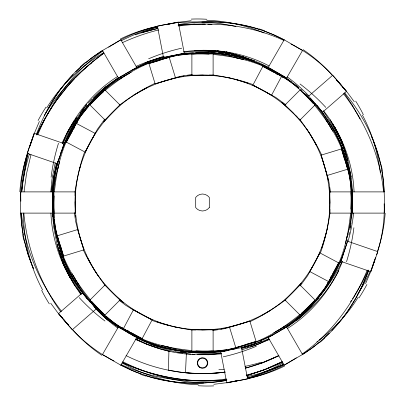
<?xml version="1.0" encoding="UTF-8"?>
<svg xmlns="http://www.w3.org/2000/svg" width="405" height="405" viewBox="0 0 405 405"><rect width="100%" height="100%" fill="white"/><g stroke="black" fill="none" stroke-linecap="round" stroke-linejoin="round"><path stroke-width="0.61" d="M75.127 195.787L75.158 191.889L53.931 191.889L54.113 217.718M329.873 209.213L329.842 213.111L351.069 213.111L351.069 191.889C350.938 180.817 348.467 169.898 344.928 159.454M52.584 194.273L52.604 191.889A150.528 150.528 0 0 1 58.771 158.714M150.007 345.333L160.421 348.902L168.92 351.175L168.399 370.185L180.038 372.139L190.811 373.218M52.427 191.889L53.764 177.147L56.371 163.235M179.85 352.234L186.396 352.983L185.5 372.772L199.483 373.592M50.812 191.889L51.972 179.288L55.252 162.82M52.604 197.341L53.516 187.247L55.039 177.162M352.396 207.659L351.484 217.753L349.96 227.838M54.083 195.974C52.68 212.681 54.432 229.711 60.072 245.546M350.917 209.026C351.879 195.711 351.429 182.098 347.677 169.209L341.471 148.913L321.175 155.12L328.566 179.835L330.576 192.334M24.037 191.889L26.502 173.76L30.988 154.654M54.462 191.58C56.958 167.052 62.613 141.978 77.644 121.854M350.538 213.42C348.042 237.948 342.387 263.022 327.356 283.146M21.566 191.889C22.812 179.056 25.48 166.364 29.413 154.087M24.346 174.661L24.482 173.441M21.708 191.322L22.088 187.925M24.558 172.834L26.143 162.567L28.183 153.07M22.164 187.358L23.242 179.992M75.001 191.955C77.006 178.453 79.901 165.007 84.549 152.148M329.999 213.045C327.994 226.547 325.099 239.993 320.451 252.852M23.343 179.425L24.751 172.064M53.637 177.886L53.961 176.215M54.083 175.659L57.834 161.377M327.164 229.412L327.422 228.349M326.896 230.47L321.904 247.688M79.208 170.323L79.491 169.285M79.785 168.247L80.074 167.214M58.73 165.372C54.017 180.458 52.291 196.465 54.088 212.19M346.27 239.628C350.983 224.542 352.709 208.535 350.912 192.81M30.37 144.909L33.772 134.683M374.63 260.091L371.228 270.317M376.701 254.73C381.981 238.327 384.871 221.044 384.148 203.786M33.944 134.232L39.391 121.409M371.056 270.768L365.609 283.591M31.777 140.662C24.219 159.853 20.017 180.544 20.852 201.214M36.47 134.227C45.821 108.818 60.583 85.075 80.767 66.855M368.53 270.773C359.179 296.182 344.417 319.925 324.233 338.145M373.223 264.338L374.939 259.838M368.56 270.55L362.05 286.143L355.868 298.029M60.593 153.298L62.031 149.577M342.969 255.423L343.582 253.829M62.491 143.699C73.229 116.321 92.624 92.279 117.526 76.545M342.508 261.301C331.771 288.679 312.376 312.721 287.474 328.455M62.248 149.05C71.913 125.378 86.923 103.877 105.821 86.65M342.751 255.95C332.925 279.997 317.601 301.826 298.257 319.175M31.995 140.1L32.694 138.424M37.786 134.85C51.248 101.726 73.482 71.746 102.779 51.005M367.214 270.15C353.752 303.274 331.518 333.254 302.221 353.995M372.306 266.576L373.005 264.9M37.133 134.192L39.396 129.316M62.061 143.036L67.549 131.731L74.262 120.639M36.703 134.946C51.227 102.273 74.783 73.7 103.974 53.07L102.009 54.533M368.297 270.054L361.705 283.5L353.889 296.713M370.393 271.026L363.558 284.664L357.833 294.172M63.301 142.884C76.18 115.779 97.033 92.715 121.844 75.983M341.699 262.116C328.819 289.221 307.967 312.285 283.156 329.017M71.067 132.784L72.186 130.542M332.814 274.458L333.933 272.216M39.675 128.76L44.575 119.343L53.136 105.391M72.475 129.985C79.861 115.136 90.841 102.313 103.553 91.753M72.237 131.392L66.339 142.12L85.08 152.088L91.484 140.059M332.763 273.608L338.661 262.88L319.92 252.912L313.516 264.941M332.525 275.015C325.139 289.864 314.158 302.687 301.447 313.247M45.679 113.339C52.964 99.22 62.152 86.047 73.113 74.535M337.729 272.737L338.838 270.616M66.339 142.12L76.307 123.383L80.028 117.232M85.08 152.088L97.327 129.382L104.743 119.126M133.346 309.957L152.088 319.92L142.12 338.661L123.383 328.693L133.346 309.957L125.631 305.233L119.126 300.257M285.874 104.743L275.618 97.327L252.912 85.08L262.88 66.339L273.608 72.237M271.654 95.043L281.617 76.307L262.88 66.339M300.257 285.874L307.673 275.618L319.92 252.912M324.972 287.768L328.693 281.617L338.661 262.88M91.753 139.573L95.615 132.896M313.247 265.427L309.385 272.104M337.451 273.269C325.524 295.184 307.709 313.728 286.705 327.118M138.343 338.433L118.361 327.007L102.445 354.577L111.618 359.721M341.435 85.536C330.566 71.761 317.373 59.818 302.555 50.422L284.173 39.811L268.257 67.382L286.639 77.993L302.555 50.422L293.382 45.279M63.565 319.464C74.434 333.239 87.627 345.182 102.445 354.577L120.827 365.188L136.743 337.618A150.24 150.24 0 0 0 226.856 350.786M355.595 298.515L348.558 309.764M73.523 129.2L74.849 126.998M330.151 278.002L331.477 275.8M46.833 107.73C60.811 84.979 80.965 66.405 103.705 52.609M358.167 297.27C347.981 313.895 334.403 328.303 319.024 340.22M44.221 115.546C55.875 96.268 71.174 79.274 88.756 65.225M67.017 133.377L76.13 118.721M350.512 301.786L351.53 300.267M352.547 298.748L353.56 297.224M75.335 119.09L76.408 117.541M53.48 104.865L56.735 100.187M348.249 310.22L345.718 313.809M69.058 129.357L84.225 107.684M86.685 104.546L85.404 106.323M80.995 115.779L88.361 106.611M324.005 289.221L316.639 298.389M81.775 111.132L85.045 106.723M84.761 107.209L80.2 113.38M57.075 99.726L67.301 86.68L74.586 78.59M345.075 314.695L342.109 318.608M85.384 106.292L86.741 104.566M340.418 320.74L341.435 319.464M340.078 321.165L331.887 330.465M91.525 103.417C101.701 90.791 114.807 80.787 129.215 73.447M313.475 301.583C303.299 314.209 290.193 324.213 275.785 331.553M103.528 121.94L119.956 104.951L104.951 89.945L89.945 104.951L104.951 119.956L119.956 104.951M301.472 283.06L285.044 300.049L300.049 315.055L315.055 300.049L300.049 285.044L285.044 300.049M87.88 103.356L92.249 98.81M75.376 77.76L81.056 72.095M119.956 300.049L104.951 285.044L89.945 300.049L104.951 315.055L119.956 300.049L121.166 301.209M300.049 119.956L315.055 104.951L300.049 89.945L285.044 104.951L300.049 119.956L298.48 118.366M93.145 97.919C100.784 90.366 109.249 83.663 118.295 77.882M75.72 71.852L84.68 63.56M329.28 333.148L320.32 341.44M81.881 71.3L91.702 62.532L101.518 54.893M296.723 320.517L297.336 319.99M84.989 63.185L93.484 56.584L102.505 50.534M85.485 62.871L91.657 57.925L100.237 51.85L120.827 39.811C136.855 31.423 154.361 25.89 172.292 23.47M319.515 342.129L313.343 347.075L304.762 353.15L284.173 365.188C268.145 373.577 250.639 379.11 232.708 381.53M320.011 341.815L311.516 348.416L302.494 354.466M104.88 90.649C123.707 75.289 144.924 61.444 169.376 57.54M300.12 314.351C281.293 329.71 260.076 343.556 235.624 347.46M90.097 64.167L91.889 62.76M119.804 104.89C130.764 96.76 142.322 89.297 154.7 83.496M285.196 300.11C274.236 308.24 262.678 315.703 250.3 321.504M316.892 341.855L317.743 341.202M108.687 47.193L109.563 46.61M295.437 358.39L296.313 357.807M116.356 79.299L136.743 67.382L120.827 39.811L110.008 46.327M294.992 358.673L284.173 365.188L268.257 337.618L288.643 325.701M133.377 95.322L146.919 87.713M270.687 310.24L266.93 312.432M265.989 312.969L263.179 314.538M261.2 315.622L262.248 315.05M282.979 363.123C271.689 369.294 259.777 374.357 247.435 378.007M282.148 361.746L264.926 369.507L247.07 375.572M136.652 67.225L150.088 61.013L163.438 56.315M269.153 339.172L257.666 344.468L241.765 349.859M282.194 361.761L264.075 369.876L246.569 375.769M132.02 70.111L141.218 65.848L150.716 62.122M272.98 334.889L263.782 339.152L254.284 342.878M269.35 339.506L254.791 345.511M261.422 341.162L252.163 345.07L241.562 348.685M122.457 42.636C134.121 37.245 146.296 32.957 158.78 29.894M282.543 362.364C270.879 367.755 258.704 372.043 246.22 375.106M282.533 364.966L283.733 364.424M283.778 364.5C272.038 369.836 259.716 373.876 247.116 376.599M281.323 365.492L264.333 371.896M142.049 32.395L157.565 26.993M145.111 62.795L146.706 62.198M261.741 363.037L278.706 355.712L262.339 362.814L245.425 368.145M135.381 34.784L144.134 31.924L157.884 28.401M147.238 62L158.061 58.578M159.454 60.072C175.289 54.442 192.319 52.675 209.026 54.083M245.546 344.928C229.711 350.558 212.681 352.325 195.974 350.917M252.214 346.376L254.279 345.688M160.061 60.274L148.913 63.529L155.12 83.825L178.261 77.193M244.939 344.726L256.087 341.471L249.88 321.175L226.739 327.807M254.006 344.291L241.436 347.834M250.143 347.034L251.697 346.548M141.608 32.805L153.677 29.454M262.359 372.514L263.913 372.033M148.913 63.529L169.209 57.323L176.195 55.601M155.12 83.825L179.835 76.434L192.334 74.424M77.618 229.584L83.825 249.88L63.529 256.087L57.323 235.791L77.618 229.584L75.502 220.791L74.424 212.665M327.382 175.416L347.677 169.209M212.665 330.576L225.165 328.566L249.88 321.175M228.805 349.399L235.791 347.677L256.087 341.471M247.015 347.971L248.057 347.667M162.147 59.727L163.129 59.469M241.871 345.531L242.853 345.273M158.603 58.421L164.673 56.908M154.209 29.322L157.955 28.471M166.89 24.508L176.281 22.579M238.11 380.492L228.719 382.421M179.319 76.945L180.377 76.712M224.623 328.288L225.681 328.055M180.903 76.591L181.961 76.373M223.039 328.627L224.097 328.409M183.014 76.15L184.072 75.948M220.927 329.052L221.986 328.85M176.869 22.472L191.17 20.701M228.131 382.528L213.83 384.299M178.61 24.578C205.289 19.972 233.234 20.878 259.104 29.251M177.901 55.262L189.596 53.986L213.111 53.931L213.111 75.158L191.889 75.158L191.889 53.931M227.099 349.738L215.404 351.013L191.889 351.069L191.889 329.842L213.111 329.842L213.111 351.069M226.39 380.422C199.711 385.028 171.766 384.122 145.896 375.749M226.597 380.335C203.912 384.32 180.407 384.092 157.935 378.908M176.408 54.65L177.537 54.478M227.463 350.522L228.592 350.35M183.419 51.85C212.498 47.461 243.02 52.235 269.097 65.929M221.581 353.15C192.502 357.539 161.98 352.765 135.903 339.071M225.261 372.094L214.539 373.192L202.125 373.618M178.666 54.316C203.998 50.853 230.121 53.095 254.492 60.846M226.334 350.684C201.001 354.147 174.879 351.904 150.508 344.154M178.732 26.031C214.149 21.126 251.232 25.393 283.839 40.394M226.268 378.969C190.851 383.874 153.768 379.606 121.161 364.606M178.261 22.761C196.926 20.863 215.865 22.189 234.191 26.153M221.221 353.859L208.686 354.755L197.605 354.583M219.621 372.757L208.945 373.496M178.767 25.145L185.591 24.578M226.233 379.855C191.914 383.307 156.71 377.708 125.16 363.756M178.104 25.135L193.048 24.123L205.35 24.173M192.81 54.088C208.535 52.291 224.542 54.017 239.628 58.73M212.19 350.912C196.465 352.709 180.458 350.983 165.372 346.27M226.896 379.865C191.337 383.621 154.816 377.506 122.356 362.541M184.528 52.149C214.442 49.744 244.843 56.275 271.735 69.392M220.472 352.851C190.558 355.256 160.157 348.725 133.265 335.608M187.424 75.7L203.204 75.127M217.576 329.3L201.796 329.873M186.842 24.508L194.967 24.178M201.862 22.083C230.207 20.751 259.008 26.553 284.173 39.811M206.798 373.562L207.871 373.531M205.725 373.587L200.612 373.607M351.069 191.889L329.842 191.889L329.842 213.111M384.229 191.889L352.396 191.889L352.396 213.111L384.229 213.111C384.578 197.281 384.502 181.278 380.902 165.766M20.771 213.111L52.604 213.111L52.604 191.889L20.771 191.889C19.298 217.87 22.872 244.326 33.397 268.247M53.931 213.111L75.158 213.111L75.158 191.889M209.213 75.127L213.111 75.158M195.787 329.873L191.889 329.842M200.374 373.602L198.303 373.567M202.51 24.189L205.031 24.259M198.253 373.567L196.192 373.501M206.737 20.306C226.41 20.817 245.85 25.454 264.009 32.927M198.263 384.694C171.568 383.97 145.405 375.8 122.087 363.001M194.623 50.605L216.179 51.313M207.785 24.265L212.043 24.513M195.134 373.461L196.126 373.501M203.538 382.988C175.492 381.961 147.82 374.387 122.811 361.746M193.008 373.354L194 373.405M208.18 24.381L210.073 24.487M192.937 373.349L190.871 373.223M199.123 50.367L219.874 51.83M191.97 354.178L194.471 354.385M168.92 351.175L170.014 351.272M186.396 352.983L179.85 352.32M217.384 51.541L203.634 50.266L225.479 52.635M218.634 51.658L219.885 51.774M213.42 54.462C237.948 56.958 263.022 62.613 283.146 77.644M191.58 350.538C167.052 348.042 141.978 342.387 121.854 327.356M227.337 52.999L229.731 53.465L218.604 52.017L225.691 52.751M177.663 352.001L178.757 352.117M186.973 353.626L190.72 354.051M213.045 75.001C226.547 77.006 239.993 79.901 252.852 84.549M191.955 329.999C178.453 327.994 165.007 325.099 152.148 320.451M226.78 52.888L227.863 53.04M208.14 50.311L229.812 53.48L212.645 50.493L235.345 54.685L232.89 54.103M222.968 52.523L235.73 54.66M178.271 352.228L182.614 352.993M230.941 53.693L233.948 54.27L230.926 53.698M174.565 351.464L177.653 352.102M235.345 54.685L217.141 50.817C234.829 54.017 252.406 58.725 268.323 67.27M234.738 26.279L235.842 26.533M173.947 351.337C161.003 348.447 148.448 343.85 136.677 337.729M157.413 378.786L152.746 377.617M228.349 77.578L229.412 77.836M175.588 327.164L176.651 327.422M230.47 78.104L232.581 78.646M174.53 326.896L172.419 326.354M235.953 54.847L239.613 55.834L221.621 51.283L243.845 57.105L226.081 51.896L248.042 58.502M234.677 79.208L247.688 83.096M170.323 325.792L161.757 323.317M150.174 376.908L152.229 377.475M157.353 347.748L158.932 348.194M149.668 376.756L135.154 371.78L120.827 365.188M156.305 347.444L146.483 344.149L135.65 339.511M160.633 322.972L157.312 321.904M264.399 31.079L274.362 35.134L284.113 39.923M140.601 373.921L130.638 369.866L120.887 365.077M147.962 344.523L149.496 345.131M145.922 343.683L147.45 344.316M145.415 343.465L135.933 339.02M124.603 363.508L122.381 362.495M272.216 71.067L274.458 72.186M130.542 332.814L132.784 333.933M291.038 44.069L292.911 45.036M112.089 359.964L113.962 360.931M275.015 72.475C283.404 76.798 291.428 81.957 298.389 88.361M252.912 85.08L264.941 91.484M152.088 319.92L132.896 309.385M129.985 332.525C121.596 328.202 113.572 323.043 106.611 316.639M142.12 338.661L131.392 332.763M76.307 123.383L95.043 133.346M309.957 271.654L328.693 281.617M134.825 336.509L131.625 334.727M265.427 91.753L272.104 95.615M281.617 76.307C293.919 83.066 304.226 92.912 313.247 103.553M123.383 328.693C111.081 321.934 100.774 312.088 91.753 301.447M130.263 333.938L128.451 332.859M118.361 327.007L120.422 328.227M275.8 73.523L278.002 74.849M126.998 330.151L129.2 331.477M131.033 308.245L131.959 308.818M118.27 327.164L104.789 317.53M281.915 75.269L290.203 81.101L298.176 87.465M123.085 329.731L114.797 323.899L106.824 317.535M301.583 91.525C314.209 101.701 324.213 114.807 331.553 129.215M103.417 313.475C90.791 303.299 80.787 290.193 73.447 275.785M281.89 102.516L293.833 113.689M123.5 302.824L115.779 295.802L104.951 285.044M108.459 320.603L102.536 315.313L94.162 306.808M295.372 115.228L297.7 117.577M336.763 80.494L338.438 82.225M66.562 322.775L68.237 324.506M339.663 83.546L347.424 92.537L354.279 101.787M65.337 321.454L57.576 312.463L50.721 303.213M88.938 300.793L90.406 302.53M314.351 104.88C329.71 123.707 343.556 144.924 347.46 169.376M90.649 300.12C75.289 281.293 61.444 260.076 57.54 235.624M344.64 92.851C361.974 113.653 375.151 138.307 380.837 164.896M317.135 105.538C333.771 126.198 345.49 150.797 351.17 176.702M87.865 299.462C76.089 284.968 66.957 268.419 60.451 250.938M323.428 110.651C341.764 133.635 352.892 162.456 354.071 191.889M81.572 294.349C63.236 271.365 52.108 242.544 50.929 213.111M342.443 86.822L343.44 88.118M61.56 316.882L62.557 318.178M300.11 119.804C308.24 130.764 315.703 142.322 321.504 154.7M104.89 285.196C96.76 274.236 89.297 262.678 83.496 250.3M343.445 93.682C365.401 121.9 380.244 156.148 383.555 191.889M61.555 311.318C39.599 283.1 24.756 248.852 21.445 213.111M80.782 294.389L73.735 283.986L66.415 270.353M344.265 93.201L352.249 105.128L360.065 119.04M60.735 311.799C39.903 282.994 27.084 248.498 23.824 213.111M323.727 111.76C340.762 136.465 350.31 166.055 352.396 195.909M81.273 293.24C64.238 268.535 54.69 238.945 52.604 209.091M307.375 129.656L307.962 130.582M97.038 274.418L97.625 275.344M309.111 132.445L316.183 144.838M95.889 272.555L94.76 270.687M94.203 269.745L92.568 266.93M286.639 327.007L302.555 354.577M102.445 50.422L118.361 77.993M92.031 265.989L87.713 258.081M362.404 115.071C371.709 132.207 377.399 151.171 380.032 170.449M330.105 119.728L339.982 138.211M65.018 266.789L74.895 285.272M42.596 289.929C29.879 266.45 23.87 239.704 23.293 213.111M86.118 254.978L86.64 256.011M332.566 123.51L342.498 143.912M62.502 261.088L72.434 281.49M343.42 146.251L344.068 148.027L334.905 127.362L342.514 143.907L341.84 142.14M61.58 258.749L60.932 256.973L70.095 277.638L62.486 261.093L63.16 262.86M33.413 268.793L28.132 254.882L24.163 240.104M371.603 136.753L373.005 140.1M344.048 148.043L337.122 131.291L345.673 152.806L344.285 148.62M60.953 256.957L67.878 273.709L59.327 252.194L60.715 256.38M373.223 140.662L376.701 150.27M345.673 152.806L339.213 135.28L346.933 157.039L348.072 161.306L341.182 139.34L346.933 157.039L345.85 153.409M59.327 252.194L65.787 269.72L58.067 247.961L56.928 243.694L63.818 265.66L58.067 247.961L59.15 251.591M321.175 155.12L327.432 176.671M83.825 249.88L79.243 234.708M341.471 148.913L344.726 160.061M63.529 256.087L60.274 244.939M376.873 150.842L379.525 160M169.209 57.323L175.416 77.618M229.584 327.382L235.791 347.677M57.323 235.791L55.601 228.805L54.174 218.953M78.661 232.576L78.95 233.644M78.519 232.045L77.568 228.329M345.273 162.147L345.531 163.129M59.469 241.871L59.727 242.853M327.559 177.203L327.807 178.261M379.682 160.577L380.766 165.189M348.219 161.919L351.378 178.676L352.527 191.889M56.781 243.081L53.622 226.324L52.473 213.111M327.934 178.787L328.288 180.377M381.905 170.394L383.373 181.05L384.102 191.889M23.095 234.606L21.627 223.95L20.898 213.111M380.108 170.981L380.31 172.581M329.3 187.424L329.873 203.204M75.553 215.521L75.664 217.065M75.411 212.929L75.127 201.796M347.196 236.196A148.569 148.569 0 0 1 345.333 243.38M285.328 325.838A148.569 148.569 0 0 1 273.517 332.996M168.804 347.196A148.569 148.569 0 0 1 161.62 345.333M79.162 285.328A148.569 148.569 0 0 1 72.004 273.517M57.804 168.804A148.569 148.569 0 0 1 59.667 161.62M119.672 79.162A148.569 148.569 0 0 1 131.483 72.004M236.196 57.804A148.569 148.569 0 0 1 243.38 59.667M325.838 119.672A148.569 148.569 0 0 1 332.996 131.483M278.913 355.61A171.118 171.118 0 0 1 245.197 368.206M225.175 372.109A171.118 171.118 0 0 1 126.087 355.61M254.203 343.602A150.24 150.24 0 0 1 241.122 347.728M118.361 327.007A150.655 150.655 0 0 1 93.104 305.471M86.862 298.404A150.655 150.655 0 0 1 61.251 253.662M60.649 251.966A150.655 150.655 0 0 1 60.072 250.28M52.918 216.705A150.655 150.655 0 0 1 52.807 215.506M120.482 38.936A286.735 209.39 72.2 0 1 157.494 26.472M136.136 66.354A299.614 204.925 49 0 1 163.321 57.08M121.53 40.642A332.277 246.083 75.7 0 1 157.742 26.679M167.381 24.371A332.277 246.083 75.7 0 1 178.306 22.417M148.65 58.771A367.381 251.657 50.4 0 1 181.774 48.165M303.142 49.688A286.735 209.39 -47.8 0 1 332.439 75.512M287.226 76.955A299.614 204.925 -71 0 1 308.848 95.864M336.697 80.286A332.277 246.083 -44.3 0 1 346.361 91.505M300.049 84.002A367.381 251.657 -69.6 0 1 325.792 107.386M385.16 213.253A286.735 209.39 12.2 0 1 377.445 251.535M353.59 213.101A299.614 204.925 -11 0 1 348.027 241.284M375.44 257.61A332.277 246.083 15.7 0 1 370.555 271.588M353.899 227.726A367.381 251.657 -9.6 0 1 346.518 261.716M284.518 366.064A286.735 209.39 72.2 0 1 247.506 378.528M268.864 338.646A299.614 204.925 49 0 1 241.679 347.92M237.619 380.629A332.277 246.083 75.7 0 1 226.694 382.583M283.47 364.358A332.277 246.083 75.7 0 1 247.258 378.321M256.35 346.229A367.381 251.657 50.4 0 1 223.226 356.835M101.857 355.312A286.735 209.39 -47.8 0 1 72.561 329.488M117.774 328.045A299.614 204.925 -71 0 1 96.152 309.136M68.303 324.714A332.277 246.083 -44.3 0 1 58.639 313.495M104.951 320.998A367.381 251.657 -69.6 0 1 79.208 297.614M19.84 191.747A286.735 209.39 12.2 0 1 27.555 153.465M51.41 191.899A299.614 204.925 -11 0 1 56.973 163.716M21.84 191.692A332.277 246.083 15.7 0 1 27.854 153.353M29.56 147.39A332.277 246.083 15.7 0 1 34.445 133.412M51.101 177.274A367.381 251.657 -9.6 0 1 58.482 143.284M314.432 102.804A149.896 149.896 0 0 1 351.596 217.936M351.019 222.77A149.896 149.896 0 0 1 350.846 223.985M350.568 225.813A149.896 149.896 0 0 1 349.95 229.453M349.353 232.531A149.896 149.896 0 0 1 348.832 234.986M347.677 239.811A149.896 149.896 0 0 1 260.01 340.924M255.818 342.589A149.896 149.896 0 0 1 254.234 343.182M236.971 348.376A149.896 149.896 0 0 1 54.214 224.39A149.896 149.896 0 0 1 193.357 52.888M195.655 52.761A149.896 149.896 0 0 1 208.195 52.716M211.643 52.888A149.896 149.896 0 0 1 291.873 82.164M294.253 83.967A149.896 149.896 0 0 1 298.925 87.738M300.748 89.297A149.896 149.896 0 0 1 302.105 90.487M305.648 93.737A149.896 149.896 0 0 1 308.235 96.253M310.346 98.395A149.896 149.896 0 0 1 313.227 101.468M61.221 151.369A150.528 150.528 0 0 1 61.636 150.235M62.497 147.987A150.528 150.528 0 0 1 118.371 78.003M342.529 257.059A150.169 150.169 0 0 1 340.215 262.653M318.983 297.452A150.169 150.169 0 0 1 286.639 327.007M366.9 284.477A275.041 198.045 42.4 0 1 358.972 297.893M324.491 338.372A274.15 196.886 35.7 0 1 320.304 342.088M355.691 101.113A275.041 198.045 -17.6 0 1 363.351 114.686M381.166 164.789A274.15 196.886 -24.3 0 1 382.29 170.272M191.297 19.101A274.636 197.756 -77.6 0 1 206.879 19.268M259.175 28.922A274.144 196.886 -84.3 0 1 264.485 30.689M38.1 120.523A275.041 198.045 42.4 0 1 46.028 107.107M80.509 66.628A274.15 196.886 35.7 0 1 84.696 62.912M49.309 303.887A275.041 198.045 -17.6 0 1 41.649 290.314M23.834 240.211A274.15 196.886 -24.3 0 1 22.71 234.728M145.825 376.078A274.144 196.886 -84.3 0 1 140.515 374.311M261.427 362.232A311.384 227.752 63.7 0 1 245.015 366.358M224.162 369.259A311.384 227.752 63.7 0 1 218.877 369.608M213.703 385.899A274.636 197.756 -77.6 0 1 198.121 385.732M34.126 133.301L27.216 153.368L57.318 163.731L64.228 143.664L34.126 133.301M347.682 241.269L340.772 261.336L370.874 271.699L377.784 251.632L347.682 241.269M82.412 292.83L58.386 313.718L72.308 329.736L96.334 308.848L82.412 292.83M332.692 75.264L308.666 96.152L322.588 112.17L346.614 91.282L332.692 75.264M178.24 22.083L157.408 26.133L163.483 57.383L184.315 53.333L178.24 22.083M241.517 347.617L220.684 351.667L226.76 382.917L247.592 378.867L241.517 347.617M209.294 207.593L209.294 197.407A8.49 8.49 0 0 0 195.706 197.407L195.706 207.593A8.49 8.49 0 0 0 209.294 207.593M138.829 312.781A127.342 127.342 0 0 0 329.842 202.5A127.342 127.342 0 0 0 138.829 92.218A127.342 127.342 0 0 0 138.829 312.781M199.847 367.603A5.306 5.306 0 0 0 207.805 363.007A5.306 5.306 0 0 0 199.847 358.41A5.306 5.306 0 0 0 199.847 367.603M200.06 367.234A4.88 4.88 0 0 0 207.38 363.007A4.88 4.88 0 0 0 200.06 358.779A4.88 4.88 0 0 0 200.06 367.234"/></g></svg>
